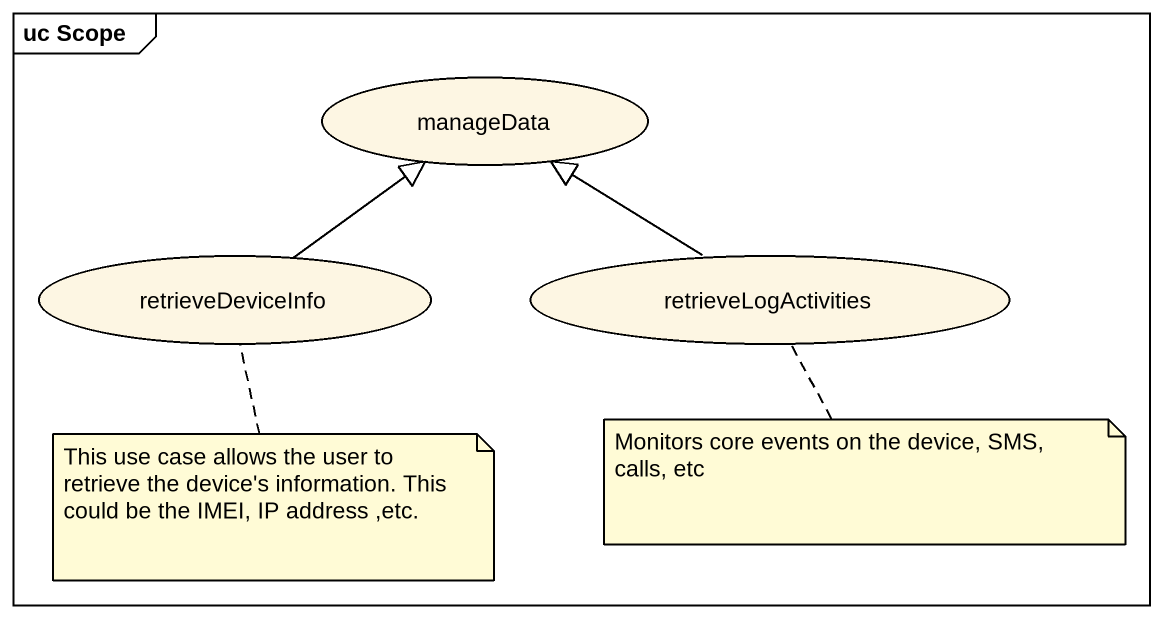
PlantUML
@startuml
mainframe uc Scope
usecase manageData
usecase retrieveDeviceInfo
usecase retrieveLogActivities
retrieveDeviceInfo -up-|> manageData
retrieveLogActivities -up-|> manageData
note bottom of retrieveDeviceInfo : This use case allows the user to retrieve the device's information. This could be the IMEI, IP address ,etc.
note bottom of retrieveLogActivities : Monitors core events on the device, SMS, calls, etc
@enduml
